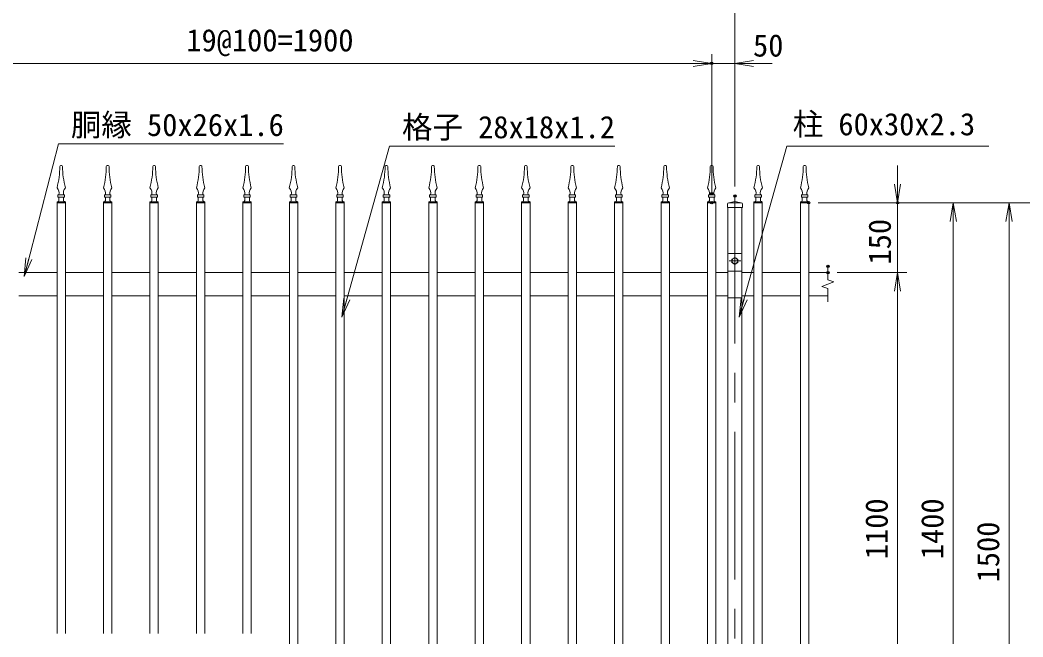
# Model space of a CAD drawing. Units: millimetres at full size. Extents: x -4200 to 4200, y -2970 to 2970.
# Drawn here: x -2822 to -663, y 435 to 1762 of the extents above; entities that cross this region are included whole.
import ezdxf
from ezdxf.enums import TextEntityAlignment as Align

# ---------------------------------------------------------------- set-up
doc = ezdxf.new("R2010")
doc.units = ezdxf.units.MM
doc.header["$LTSCALE"] = 10
doc.header["$PDMODE"] = 32
doc.header["$PDSIZE"] = 5
doc.linetypes.add('USER1', pattern=[50.8, 31.75, -6.35, 6.35, -6.35])
for name, color, linetype, lineweight in [('0-0_D-STR1', 1, 'Continuous', 18), ('0-1_D-BMK', 2, 'USER1', 13), ('0-5_D-STR3', 3, 'Continuous', 13), ('0-6_D-STR-DIM', 7, 'Continuous', 13), ('0-7_0', 7, 'Continuous', 18), ('0-A_D-STR-TXT', 7, 'Continuous', 13)]:
    doc.layers.add(name, color=color, linetype=linetype, lineweight=lineweight)
doc.layers.add('0-8_Defpoints', color=253, linetype='Continuous')
doc.styles.add('ＭＳ ゴシック', font='')
doc.styles.get('ＭＳ ゴシック').set_extended_font_data('MS Gothic')

# ---------------------------------------------------------------- blocks, each defined once
blk = doc.blocks.new('_Open')
at = {"layer": '0-7_0'}
blk.add_line((-10, 1.667), (0, 0), dxfattribs=at)
blk.add_lwpolyline([(-10, -1.667), (0, 0), (-10, 0)], dxfattribs=at)

msp = doc.modelspace()

# ---------------------------------------------------------------- linework, layer by layer
at = {"layer": '0-0_D-STR1'}
for p, q in [((-2732.29, 1448.9), (-2734.27, 1448.9)), ((-2632.29, 1448.9), (-2634.27, 1448.9)), ((-2532.29, 1448.9), (-2534.27, 1448.9)), ((-2432.29, 1448.9), (-2434.27, 1448.9)), ((-2332.29, 1448.9), (-2334.27, 1448.9)), ((-2232.29, 1448.9), (-2234.27, 1448.9)), ((-2132.29, 1448.9), (-2134.27, 1448.9)), ((-2032.29, 1448.9), (-2034.27, 1448.9)), ((-1932.29, 1448.9), (-1934.27, 1448.9)), ((-1832.29, 1448.9), (-1834.27, 1448.9)), ((-1732.29, 1448.9), (-1734.27, 1448.9)), ((-1632.29, 1448.9), (-1634.27, 1448.9)), ((-1532.29, 1448.9), (-1534.27, 1448.9)), ((-1432.29, 1448.9), (-1434.27, 1448.9)), ((-1332.29, 1448.9), (-1334.27, 1448.9)), ((-1232.29, 1448.9), (-1234.27, 1448.9)), ((-1132.29, 1448.9), (-1134.27, 1448.9)), ((-2726.28, 1386.2), (-2726.28, 1381.2)), ((-2626.28, 1386.2), (-2626.28, 1381.2)), ((-2526.28, 1386.2), (-2526.28, 1381.2)), ((-2426.28, 1386.2), (-2426.28, 1381.2)), ((-2326.28, 1386.2), (-2326.28, 1381.2)), ((-2226.28, 1386.2), (-2226.28, 1381.2)), ((-2126.28, 1386.2), (-2126.28, 1381.2)), ((-2026.28, 1386.2), (-2026.28, 1381.2)), ((-1926.28, 1386.2), (-1926.28, 1381.2)), ((-1826.28, 1386.2), (-1826.28, 1381.2)), ((-1726.28, 1386.2), (-1726.28, 1381.2)), ((-1626.28, 1386.2), (-1626.28, 1381.2)), ((-1526.28, 1386.2), (-1526.28, 1381.2)), ((-1426.28, 1386.2), (-1426.28, 1381.2)), ((-1326.28, 1386.2), (-1326.28, 1381.2)), ((-1226.28, 1386.2), (-1226.28, 1381.2)), ((-1126.28, 1386.2), (-1126.28, 1381.2)), ((-2742.28, 1371.2), (-2742.28, 442.06)), ((-2724.28, 1371.2), (-2742.28, 1371.2)), ((-2742.28, 1368.9), (-2724.28, 1368.9)), ((-2726.28, 1381.2), (-2740.28, 1381.2)), ((-2738.28, 1381.2), (-2738.28, 1374.2)), ((-2728.28, 1381.2), (-2728.28, 1374.2)), ((-2724.28, 1371.2), (-2724.28, 442.06)), ((-2642.28, 1371.2), (-2642.28, 442.06)), ((-2624.28, 1371.2), (-2642.28, 1371.2)), ((-2642.28, 1368.9), (-2624.28, 1368.9)), ((-2626.28, 1381.2), (-2640.28, 1381.2)), ((-2638.28, 1381.2), (-2638.28, 1374.2)), ((-2628.28, 1381.2), (-2628.28, 1374.2)), ((-2624.28, 1371.2), (-2624.28, 442.06)), ((-2542.28, 1371.2), (-2542.28, 442.06)), ((-2524.28, 1371.2), (-2542.28, 1371.2)), ((-2542.28, 1368.9), (-2524.28, 1368.9)), ((-2526.28, 1381.2), (-2540.28, 1381.2)), ((-2538.28, 1381.2), (-2538.28, 1374.2)), ((-2528.28, 1381.2), (-2528.28, 1374.2)), ((-2524.28, 1371.2), (-2524.28, 442.06)), ((-2442.28, 1371.2), (-2442.28, 442.06)), ((-2424.28, 1371.2), (-2442.28, 1371.2)), ((-2442.28, 1368.9), (-2424.28, 1368.9)), ((-2426.28, 1381.2), (-2440.28, 1381.2)), ((-2438.28, 1381.2), (-2438.28, 1374.2)), ((-2428.28, 1381.2), (-2428.28, 1374.2)), ((-2424.28, 1371.2), (-2424.28, 442.06)), ((-2342.28, 1371.2), (-2342.28, 442.06)), ((-2324.28, 1371.2), (-2342.28, 1371.2)), ((-2342.28, 1368.9), (-2324.28, 1368.9)), ((-2326.28, 1381.2), (-2340.28, 1381.2)), ((-2338.28, 1381.2), (-2338.28, 1374.2)), ((-2328.28, 1381.2), (-2328.28, 1374.2)), ((-2324.28, 1371.2), (-2324.28, 442.06)), ((-2224.28, 1371.2), (-2242.28, 1371.2)), ((-2242.28, 1368.9), (-2224.28, 1368.9)), ((-2226.28, 1381.2), (-2240.28, 1381.2)), ((-2238.28, 1381.2), (-2238.28, 1374.2)), ((-2228.28, 1381.2), (-2228.28, 1374.2)), ((-2224.28, 1371.2), (-2224.28, -31.1)), ((-2124.28, 1371.2), (-2142.28, 1371.2)), ((-2142.28, 1368.9), (-2124.28, 1368.9)), ((-2126.28, 1381.2), (-2140.28, 1381.2)), ((-2138.28, 1381.2), (-2138.28, 1374.2)), ((-2128.28, 1381.2), (-2128.28, 1374.2)), ((-2124.28, 1371.2), (-2124.28, -31.1)), ((-2024.28, 1371.2), (-2042.28, 1371.2)), ((-2042.28, 1368.9), (-2024.28, 1368.9)), ((-2026.28, 1381.2), (-2040.28, 1381.2)), ((-2038.28, 1381.2), (-2038.28, 1374.2)), ((-2028.28, 1381.2), (-2028.28, 1374.2)), ((-2024.28, 1371.2), (-2024.28, -31.1)), ((-1924.28, 1371.2), (-1942.28, 1371.2)), ((-1942.28, 1368.9), (-1924.28, 1368.9)), ((-1926.28, 1381.2), (-1940.28, 1381.2)), ((-1938.28, 1381.2), (-1938.28, 1374.2)), ((-1928.28, 1381.2), (-1928.28, 1374.2)), ((-1924.28, 1371.2), (-1924.28, -31.1)), ((-1824.28, 1371.2), (-1842.28, 1371.2)), ((-1842.28, 1368.9), (-1824.28, 1368.9)), ((-1826.28, 1381.2), (-1840.28, 1381.2)), ((-1838.28, 1381.2), (-1838.28, 1374.2)), ((-1828.28, 1381.2), (-1828.28, 1374.2)), ((-1824.28, 1371.2), (-1824.28, -31.1)), ((-1724.28, 1371.2), (-1742.28, 1371.2)), ((-1742.28, 1368.9), (-1724.28, 1368.9)), ((-1726.28, 1381.2), (-1740.28, 1381.2)), ((-1738.28, 1381.2), (-1738.28, 1374.2)), ((-1728.28, 1381.2), (-1728.28, 1374.2)), ((-1724.28, 1371.2), (-1724.28, -31.1)), ((-1624.28, 1371.2), (-1642.28, 1371.2)), ((-1642.28, 1368.9), (-1624.28, 1368.9)), ((-1626.28, 1381.2), (-1640.28, 1381.2)), ((-1638.28, 1381.2), (-1638.28, 1374.2)), ((-1628.28, 1381.2), (-1628.28, 1374.2)), ((-1624.28, 1371.2), (-1624.28, -31.1)), ((-1524.28, 1371.2), (-1542.28, 1371.2)), ((-1542.28, 1368.9), (-1524.28, 1368.9)), ((-1526.28, 1381.2), (-1540.28, 1381.2)), ((-1538.28, 1381.2), (-1538.28, 1374.2)), ((-1528.28, 1381.2), (-1528.28, 1374.2)), ((-1524.28, 1371.2), (-1524.28, -31.1)), ((-1424.28, 1371.2), (-1442.28, 1371.2)), ((-1442.28, 1368.9), (-1424.28, 1368.9)), ((-1426.28, 1381.2), (-1440.28, 1381.2)), ((-1438.28, 1381.2), (-1438.28, 1374.2)), ((-1428.28, 1381.2), (-1428.28, 1374.2)), ((-1424.28, 1371.2), (-1424.28, -31.1)), ((-1324.28, 1371.2), (-1342.28, 1371.2)), ((-1342.28, 1368.9), (-1324.28, 1368.9)), ((-1326.28, 1381.2), (-1340.28, 1381.2)), ((-1338.28, 1381.2), (-1338.28, 1374.2)), ((-1328.28, 1381.2), (-1328.28, 1374.2)), ((-1324.28, 1371.2), (-1324.28, -31.1)), ((-1299.53, 1365.9), (-1299.53, 1358.9)), ((-1283.28, 1371.9), (-1296.53, 1368.9)), ((-1296.53, 1368.9), (-1270.03, 1368.9)), ((-1283.28, 1371.9), (-1270.03, 1368.9)), ((-1267.03, 1365.9), (-1267.03, 1358.9)), ((-1224.28, 1371.2), (-1242.28, 1371.2)), ((-1242.28, 1368.9), (-1224.28, 1368.9)), ((-1226.28, 1381.2), (-1240.28, 1381.2)), ((-1238.28, 1381.2), (-1238.28, 1374.2)), ((-1228.28, 1381.2), (-1228.28, 1374.2)), ((-1224.28, 1371.2), (-1224.28, -31.1)), ((-1124.28, 1371.2), (-1142.28, 1371.2)), ((-1142.28, 1368.9), (-1124.28, 1368.9)), ((-1126.28, 1381.2), (-1140.28, 1381.2)), ((-1138.28, 1381.2), (-1138.28, 1374.2)), ((-1128.28, 1381.2), (-1128.28, 1374.2)), ((-1124.28, 1371.2), (-1124.28, -31.1)), ((-1299.53, 1358.9), (-1267.03, 1358.9)), ((-1298.28, 1358.9), (-1298.28, 1257.9)), ((-1268.28, 1257.9), (-1268.28, 1358.9)), ((-2824.28, 1218.9), (-2742.28, 1218.9)), ((-2724.28, 1218.9), (-2642.28, 1218.9)), ((-2624.28, 1218.9), (-2542.28, 1218.9)), ((-2524.28, 1218.9), (-2442.28, 1218.9)), ((-2424.28, 1218.9), (-2342.28, 1218.9)), ((-2324.28, 1218.9), (-2242.28, 1218.9)), ((-2224.28, 1218.9), (-2142.28, 1218.9)), ((-2124.28, 1218.9), (-2042.28, 1218.9)), ((-2024.28, 1218.9), (-1942.28, 1218.9)), ((-1924.28, 1218.9), (-1842.28, 1218.9)), ((-1824.28, 1218.9), (-1742.28, 1218.9)), ((-1724.28, 1218.9), (-1642.28, 1218.9)), ((-1624.28, 1218.9), (-1542.28, 1218.9)), ((-1524.28, 1218.9), (-1442.28, 1218.9)), ((-1424.28, 1218.9), (-1342.28, 1218.9)), ((-1324.28, 1218.9), (-1298.28, 1218.9)), ((-1268.28, 1218.9), (-1242.28, 1218.9)), ((-1224.28, 1218.9), (-1142.28, 1218.9)), ((-1124.28, 1218.9), (-1083.28, 1218.9)), ((-2824.28, 1168.9), (-2742.28, 1168.9)), ((-2724.28, 1168.9), (-2642.28, 1168.9)), ((-2624.28, 1168.9), (-2542.28, 1168.9)), ((-2524.28, 1168.9), (-2442.28, 1168.9)), ((-2424.28, 1168.9), (-2342.28, 1168.9)), ((-2324.28, 1168.9), (-2242.28, 1168.9)), ((-2224.28, 1168.9), (-2142.28, 1168.9)), ((-2124.28, 1168.9), (-2042.28, 1168.9)), ((-2024.28, 1168.9), (-1942.28, 1168.9)), ((-1924.28, 1168.9), (-1842.28, 1168.9)), ((-1824.28, 1168.9), (-1742.28, 1168.9)), ((-1724.28, 1168.9), (-1642.28, 1168.9)), ((-1624.28, 1168.9), (-1542.28, 1168.9)), ((-1524.28, 1168.9), (-1442.28, 1168.9)), ((-1424.28, 1168.9), (-1342.28, 1168.9)), ((-1324.28, 1168.9), (-1298.28, 1168.9)), ((-1268.28, 1168.9), (-1242.28, 1168.9)), ((-1224.28, 1168.9), (-1142.28, 1168.9)), ((-1124.28, 1168.9), (-1083.28, 1168.9)), ((-1298.28, 1164.7), (-1298.28, 207.9)), ((-1268.28, 207.9), (-1268.28, 1164.7))]:
    msp.add_line(p, q, dxfattribs=at)
for points in [[(-2726.28, 1386.2), (-2740.28, 1386.2), (-2740.28, 1381.2)], [(-2626.28, 1386.2), (-2640.28, 1386.2), (-2640.28, 1381.2)], [(-2526.28, 1386.2), (-2540.28, 1386.2), (-2540.28, 1381.2)], [(-2426.28, 1386.2), (-2440.28, 1386.2), (-2440.28, 1381.2)], [(-2326.28, 1386.2), (-2340.28, 1386.2), (-2340.28, 1381.2)], [(-2226.28, 1386.2), (-2240.28, 1386.2), (-2240.28, 1381.2)], [(-2126.28, 1386.2), (-2140.28, 1386.2), (-2140.28, 1381.2)], [(-2026.28, 1386.2), (-2040.28, 1386.2), (-2040.28, 1381.2)], [(-1926.28, 1386.2), (-1940.28, 1386.2), (-1940.28, 1381.2)], [(-1826.28, 1386.2), (-1840.28, 1386.2), (-1840.28, 1381.2)], [(-1726.28, 1386.2), (-1740.28, 1386.2), (-1740.28, 1381.2)], [(-1626.28, 1386.2), (-1640.28, 1386.2), (-1640.28, 1381.2)], [(-1526.28, 1386.2), (-1540.28, 1386.2), (-1540.28, 1381.2)], [(-1426.28, 1386.2), (-1440.28, 1386.2), (-1440.28, 1381.2)], [(-1326.28, 1386.2), (-1340.28, 1386.2), (-1340.28, 1381.2)], [(-1226.28, 1386.2), (-1240.28, 1386.2), (-1240.28, 1381.2)], [(-1126.28, 1386.2), (-1140.28, 1386.2), (-1140.28, 1381.2)], [(-2242.28, 1371.2), (-2242.28, -31.1), (-2224.28, -31.1)], [(-2142.28, 1371.2), (-2142.28, -31.1), (-2124.28, -31.1)], [(-2042.28, 1371.2), (-2042.28, -31.1), (-2024.28, -31.1)], [(-1942.28, 1371.2), (-1942.28, -31.1), (-1924.28, -31.1)], [(-1842.28, 1371.2), (-1842.28, -31.1), (-1824.28, -31.1)], [(-1742.28, 1371.2), (-1742.28, -31.1), (-1724.28, -31.1)], [(-1642.28, 1371.2), (-1642.28, -31.1), (-1624.28, -31.1)], [(-1542.28, 1371.2), (-1542.28, -31.1), (-1524.28, -31.1)], [(-1442.28, 1371.2), (-1442.28, -31.1), (-1424.28, -31.1)], [(-1342.28, 1371.2), (-1342.28, -31.1), (-1324.28, -31.1)], [(-1242.28, 1371.2), (-1242.28, -31.1), (-1224.28, -31.1)], [(-1142.28, 1371.2), (-1142.28, -31.1), (-1124.28, -31.1)]]:
    msp.add_lwpolyline(points, dxfattribs=at)
for centre, radius, start, end in [((-2913.96, 1447.07), 177.69, 345.03689, 359.94714), ((-2734.27, 1446.9), 2, 90, 179.94746), ((-2732.29, 1446.9), 2, 0.05246, 90), ((-2552.59, 1447.07), 177.69, 180.05492, 194.96518), ((-2813.96, 1447.07), 177.69, 345.03689, 359.94714), ((-2634.27, 1446.9), 2, 90, 179.94746), ((-2632.29, 1446.9), 2, 0.05246, 90), ((-2452.59, 1447.07), 177.69, 180.05492, 194.96518), ((-2713.96, 1447.07), 177.69, 345.03689, 359.94714), ((-2534.27, 1446.9), 2, 90, 179.94746), ((-2532.29, 1446.9), 2, 0.05246, 90), ((-2352.59, 1447.07), 177.69, 180.05492, 194.96518), ((-2613.96, 1447.07), 177.69, 345.03689, 359.94714), ((-2434.27, 1446.9), 2, 90, 179.94746), ((-2432.29, 1446.9), 2, 0.05246, 90), ((-2252.59, 1447.07), 177.69, 180.05492, 194.96518), ((-2513.96, 1447.07), 177.69, 345.03689, 359.94714), ((-2334.27, 1446.9), 2, 90, 179.94746), ((-2332.29, 1446.9), 2, 0.05246, 90), ((-2152.59, 1447.07), 177.69, 180.05492, 194.96518), ((-2413.96, 1447.07), 177.69, 345.03689, 359.94714), ((-2234.27, 1446.9), 2, 90, 179.94746), ((-2232.29, 1446.9), 2, 0.05246, 90), ((-2052.59, 1447.07), 177.69, 180.05492, 194.96518), ((-2313.96, 1447.07), 177.69, 345.03689, 359.94714), ((-2134.27, 1446.9), 2, 90, 179.94746), ((-2132.29, 1446.9), 2, 0.05246, 90), ((-1952.59, 1447.07), 177.69, 180.05492, 194.96518), ((-2213.96, 1447.07), 177.69, 345.03689, 359.94714), ((-2034.27, 1446.9), 2, 90, 179.94746), ((-2032.29, 1446.9), 2, 0.05246, 90), ((-1852.59, 1447.07), 177.69, 180.05492, 194.96518), ((-2113.96, 1447.07), 177.69, 345.03689, 359.94714), ((-1934.27, 1446.9), 2, 90, 179.94746), ((-1932.29, 1446.9), 2, 0.05246, 90), ((-1752.59, 1447.07), 177.69, 180.05492, 194.96518), ((-2013.96, 1447.07), 177.69, 345.03689, 359.94714), ((-1834.27, 1446.9), 2, 90, 179.94746), ((-1832.29, 1446.9), 2, 0.05246, 90), ((-1652.59, 1447.07), 177.69, 180.05492, 194.96518), ((-1913.96, 1447.07), 177.69, 345.03689, 359.94714), ((-1734.27, 1446.9), 2, 90, 179.94746), ((-1732.29, 1446.9), 2, 0.05246, 90), ((-1552.59, 1447.07), 177.69, 180.05492, 194.96518), ((-1813.96, 1447.07), 177.69, 345.03689, 359.94714), ((-1634.27, 1446.9), 2, 90, 179.94746), ((-1632.29, 1446.9), 2, 0.05246, 90), ((-1452.59, 1447.07), 177.69, 180.05492, 194.96518), ((-1713.96, 1447.07), 177.69, 345.03689, 359.94714), ((-1534.27, 1446.9), 2, 90, 179.94746), ((-1532.29, 1446.9), 2, 0.05246, 90), ((-1352.59, 1447.07), 177.69, 180.05492, 194.96518), ((-1613.96, 1447.07), 177.69, 345.03689, 359.94714), ((-1434.27, 1446.9), 2, 90, 179.94746), ((-1432.29, 1446.9), 2, 0.05246, 90), ((-1252.59, 1447.07), 177.69, 180.05492, 194.96518), ((-1513.96, 1447.07), 177.69, 345.03689, 359.94714), ((-1334.27, 1446.9), 2, 90, 179.94746), ((-1332.29, 1446.9), 2, 0.05246, 90), ((-1152.59, 1447.07), 177.69, 180.05492, 194.96518), ((-1413.96, 1447.07), 177.69, 345.03689, 359.94714), ((-1234.27, 1446.9), 2, 90, 179.94746), ((-1232.29, 1446.9), 2, 0.05246, 90), ((-1052.59, 1447.07), 177.69, 180.05492, 194.96518), ((-1313.96, 1447.07), 177.69, 345.03689, 359.94714), ((-1134.27, 1446.9), 2, 90, 179.94746), ((-1132.29, 1446.9), 2, 0.05246, 90), ((-952.59, 1447.07), 177.69, 180.05492, 194.96518), ((-2755.02, 1389.74), 17.12, 348.08307, 41.97922), ((-2711.53, 1389.74), 17.12, 138.02229, 191.91701), ((-2655.02, 1389.74), 17.12, 348.08307, 41.97922), ((-2611.53, 1389.74), 17.12, 138.02229, 191.91701), ((-2555.02, 1389.74), 17.12, 348.08307, 41.97922), ((-2511.53, 1389.74), 17.12, 138.02229, 191.91701), ((-2455.02, 1389.74), 17.12, 348.08307, 41.97922), ((-2411.53, 1389.74), 17.12, 138.02229, 191.91701), ((-2355.02, 1389.74), 17.12, 348.08307, 41.97922), ((-2311.53, 1389.74), 17.12, 138.02229, 191.91701), ((-2255.02, 1389.74), 17.12, 348.08307, 41.97922), ((-2211.53, 1389.74), 17.12, 138.02229, 191.91701), ((-2155.02, 1389.74), 17.12, 348.08307, 41.97922), ((-2111.53, 1389.74), 17.12, 138.02229, 191.91701), ((-2055.02, 1389.74), 17.12, 348.08307, 41.97922), ((-2011.53, 1389.74), 17.12, 138.02229, 191.91701), ((-1955.02, 1389.74), 17.12, 348.08307, 41.97922), ((-1911.53, 1389.74), 17.12, 138.02229, 191.91701), ((-1855.02, 1389.74), 17.12, 348.08307, 41.97922), ((-1811.53, 1389.74), 17.12, 138.02229, 191.91701), ((-1755.02, 1389.74), 17.12, 348.08307, 41.97922), ((-1711.53, 1389.74), 17.12, 138.02229, 191.91701), ((-1655.02, 1389.74), 17.12, 348.08307, 41.97922), ((-1611.53, 1389.74), 17.12, 138.02229, 191.91701), ((-1555.02, 1389.74), 17.12, 348.08307, 41.97922), ((-1511.53, 1389.74), 17.12, 138.02229, 191.91701), ((-1455.02, 1389.74), 17.12, 348.08307, 41.97922), ((-1411.53, 1389.74), 17.12, 138.02229, 191.91701), ((-1355.02, 1389.74), 17.12, 348.08307, 41.97922), ((-1311.53, 1389.74), 17.12, 138.02229, 191.91701), ((-1255.02, 1389.74), 17.12, 348.08307, 41.97922), ((-1211.53, 1389.74), 17.12, 138.02229, 191.91701), ((-1155.02, 1389.74), 17.12, 348.08307, 41.97922), ((-1111.53, 1389.74), 17.12, 138.02229, 191.91701), ((-2741.28, 1374.2), 3, 270, 0), ((-2725.28, 1374.2), 3, 179.99992, 270), ((-2641.28, 1374.2), 3, 270, 0), ((-2625.28, 1374.2), 3, 179.99992, 270), ((-2541.28, 1374.2), 3, 270, 0), ((-2525.28, 1374.2), 3, 179.99992, 270), ((-2441.28, 1374.2), 3, 270, 0), ((-2425.28, 1374.2), 3, 179.99992, 270), ((-2341.28, 1374.2), 3, 270, 0), ((-2325.28, 1374.2), 3, 179.99992, 270), ((-2241.28, 1374.2), 3, 270, 0), ((-2225.28, 1374.2), 3, 179.99992, 270), ((-2141.28, 1374.2), 3, 270, 0), ((-2125.28, 1374.2), 3, 179.99992, 270), ((-2041.28, 1374.2), 3, 270, 0), ((-2025.28, 1374.2), 3, 179.99992, 270), ((-1941.28, 1374.2), 3, 270, 0), ((-1925.28, 1374.2), 3, 179.99992, 270), ((-1841.28, 1374.2), 3, 270, 0), ((-1825.28, 1374.2), 3, 179.99992, 270), ((-1741.28, 1374.2), 3, 270, 0), ((-1725.28, 1374.2), 3, 179.99992, 270), ((-1641.28, 1374.2), 3, 270, 0), ((-1625.28, 1374.2), 3, 179.99992, 270), ((-1541.28, 1374.2), 3, 270, 0), ((-1525.28, 1374.2), 3, 179.99992, 270), ((-1441.28, 1374.2), 3, 270, 0), ((-1425.28, 1374.2), 3, 179.99992, 270), ((-1341.28, 1374.2), 3, 270, 0), ((-1325.28, 1374.2), 3, 179.99992, 270), ((-1296.53, 1365.9), 3, 90, 180), ((-1270.03, 1365.9), 3, 0, 90), ((-1241.28, 1374.2), 3, 270, 0), ((-1225.28, 1374.2), 3, 179.99992, 270), ((-1141.28, 1374.2), 3, 270, 0), ((-1125.28, 1374.2), 3, 179.99992, 270)]:
    msp.add_arc(centre, radius, start, end, dxfattribs=at)
at = {"layer": '0-1_D-BMK'}
for p, q in [((-1283.28, 1383.9), (-1283.28, -416.1)), ((-1283.28, 1253.9), (-1283.28, 1233.9)), ((-1270.78, 1243.9), (-1295.78, 1243.9))]:
    msp.add_line(p, q, dxfattribs=at)
at = {"layer": '0-5_D-STR3'}
for p, q in [((-1298.28, 1257.9), (-1298.28, 1164.7)), ((-1296.28, 1259.9), (-1270.28, 1259.9)), ((-1268.28, 1257.9), (-1268.28, 1164.7)), ((-1298.28, 1222.1), (-1268.28, 1222.1)), ((-1298.28, 1164.7), (-1268.28, 1164.7))]:
    msp.add_line(p, q, dxfattribs=at)
msp.add_lwpolyline([(-1276.78, 1247.66), (-1283.28, 1251.41), (-1289.78, 1247.66), (-1289.78, 1240.15), (-1283.28, 1236.4), (-1276.78, 1240.15)], close=True, dxfattribs=at)
msp.add_circle((-1283.28, 1243.9), 6.25, dxfattribs=at)
for centre, start, end in [((-1296.28, 1257.9), 90, 180), ((-1270.28, 1257.9), 0, 90)]:
    msp.add_arc(centre, 2, start, end, dxfattribs=at)
at = {"layer": '0-6_D-STR-DIM'}
for p, q in [((-1283.28, 1403.9), (-1283.28, 1808.9)), ((-1283.28, 1403.9), (-1283.28, 1808.9)), ((-1333.28, 1388.9), (-1333.28, 1688.9)), ((-1333.28, 1408.9), (-1333.28, 1688.9)), ((-1283.28, 1403.9), (-1283.28, 1688.9)), ((-3233.28, 1668.9), (-1333.28, 1668.9)), ((-1373.28, 1668.9), (-1413.28, 1668.9)), ((-1283.28, 1668.9), (-1333.28, 1668.9)), ((-1243.28, 1668.9), (-1203.28, 1668.9)), ((-933.28, 1408.9), (-933.28, 1448.9)), ((-1104.28, 1368.9), (-913.28, 1368.9)), ((-1104.28, 1368.9), (-793.28, 1368.9)), ((-1104.28, 1368.9), (-673.28, 1368.9)), ((-1104.28, 1368.9), (-553.28, 1368.9)), ((-933.28, 1218.9), (-933.28, 1368.9)), ((-813.28, 1368.9), (-813.28, -31.1)), ((-693.28, 1368.9), (-693.28, -131.1)), ((-1083.28, 1232.33), (-1083.28, 1203.52)), ((-1063.28, 1218.9), (-913.28, 1218.9)), ((-1063.28, 1218.9), (-913.28, 1218.9)), ((-933.28, 1218.9), (-933.28, 118.9)), ((-1096.49, 1189.09), (-1070.06, 1198.71)), ((-1083.28, 1184.28), (-1096.49, 1189.09)), ((-1070.06, 1198.71), (-1083.28, 1203.52)), ((-1083.28, 1184.28), (-1083.28, 1155.47)), ((-933.28, 1178.9), (-933.28, 1138.9))]:
    msp.add_line(p, q, dxfattribs=at)
at = {"layer": '0-8_Defpoints'}
for p in [(-1333.28, 1668.9), (-1333.28, 1388.9), (-1283.28, 1383.9), (-1333.28, 1368.9), (-1124.28, 1368.9), (-1124.28, 1368.9), (-933.28, 1368.9), (-1083.28, 1232.33), (-1083.28, 1218.9)]:
    msp.add_point(p, dxfattribs=at)
at = {"layer": '0-A_D-STR-TXT'}
for points in [[(-2254.52, 1495.86), (-2739.2, 1495.86), (-2812.45, 1211.93)], [(-1541.86, 1491.03), (-2026.54, 1491.03), (-2128.75, 1125.02)], [(-736.95, 1491.03), (-1171.64, 1491.03), (-1273.85, 1125.02)]]:
    msp.add_lwpolyline(points, dxfattribs=at)

# ---------------------------------------------------------------- block references
at = {"layer": '0-6_D-STR-DIM', "xscale": 4, "yscale": 4}
msp.add_blockref('_Open', (-1333.28, 1668.9), dxfattribs=at)
msp.add_blockref('_Open', (-1333.28, 1668.9), dxfattribs=at)
for p, rotation in [((-1283.28, 1668.9), 180), ((-933.28, 1368.9), 270), ((-813.28, 1368.9), 90), ((-693.28, 1368.9), 90), ((-933.28, 1218.9), 90), ((-933.28, 1218.9), 90)]:
    msp.add_blockref('_Open', p, dxfattribs=dict(at, rotation=rotation))
at = {"layer": '0-A_D-STR-TXT', "xscale": 4, "yscale": 4}
for p, rotation in [((-2812.95, 1210), 255.53452), ((-2129.29, 1123.09), 254.39815), ((-1274.38, 1123.09), 254.39815)]:
    msp.add_blockref('_Open', p, dxfattribs=dict(at, rotation=rotation))

# ---------------------------------------------------------------- texts
at = {"layer": '0-6_D-STR-DIM', "style": 'ＭＳ ゴシック'}
for s, p in [('19@100=1900', (-2463.99, 1680.35)), ('50', (-1244.3, 1669.23))]:
    msp.add_text(s, height=48.09, dxfattribs=at).set_placement(p, align=Align.BOTTOM_LEFT)
for s, p in [('150', (-933.28, 1236.19)), ('1100', (-940.02, 601.98)), ('1400', (-820.02, 601.98)), ('1500', (-700.02, 551.98))]:
    msp.add_text(s, height=48.09, rotation=90, dxfattribs=at).set_placement(p, align=Align.BOTTOM_LEFT)
at = {"layer": '0-A_D-STR-TXT', "style": 'ＭＳ ゴシック'}
for s, p in [('胴縁 50x26x1.6', (-2712.48, 1498.23)), ('格子 28x18x1.2', (-1999.82, 1493.41)), ('柱 60x30x2.3', (-1158.92, 1499.74))]:
    msp.add_text(s, height=48.09, dxfattribs=at).set_placement(p, align=Align.BOTTOM_LEFT)

doc.saveas('drawing.dxf')
